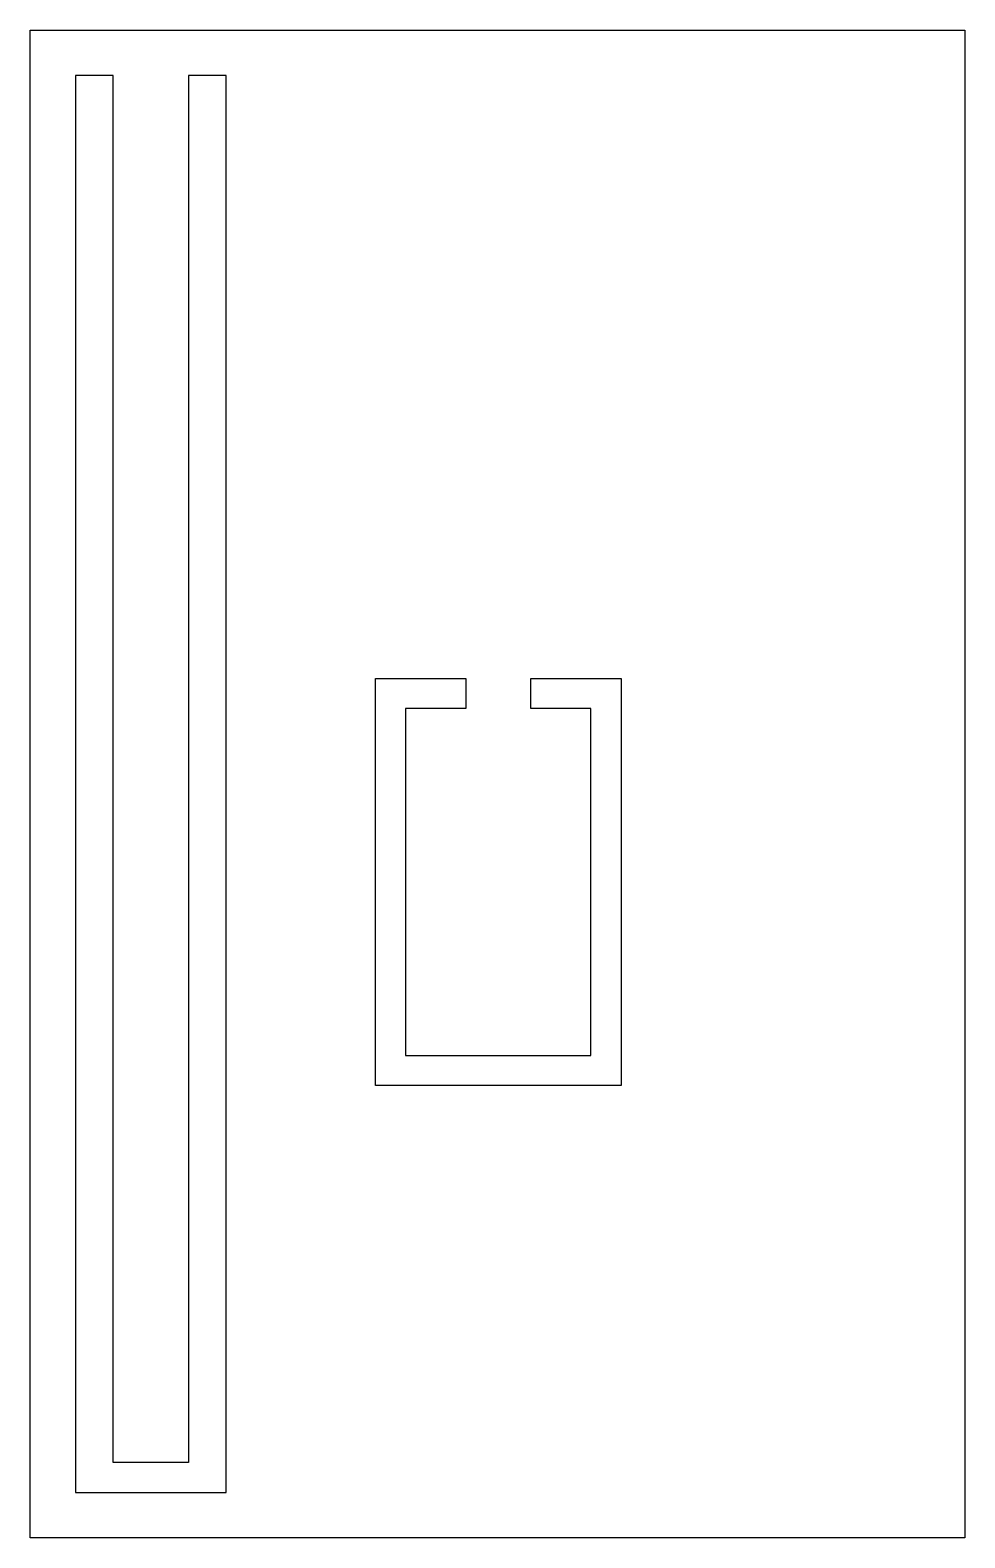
# Model space of a CAD drawing. Header units: millimetres. Extents: x 0 to 62, y 0 to 100.
import ezdxf

# ---------------------------------------------------------------- set-up
doc = ezdxf.new("R2010")
doc.units = ezdxf.units.MM

msp = doc.modelspace()

# ---------------------------------------------------------------- linework, layer by layer
for p, q in [((0, 0), (0, 100)), ((0, 100), (62, 100)), ((62, 100), (62, 0)), ((62, 0), (0, 0))]:
    msp.add_line(p, q)
at = {"elevation": 2}
msp.add_lwpolyline([(3, 3), (13, 3), (13, 97), (10.5, 97), (10.5, 5), (5.5, 5), (5.5, 97), (3, 97)], close=True, dxfattribs=at)
msp.add_lwpolyline([(28.9, 55), (24.9, 55), (24.9, 32), (37.2, 32), (37.2, 55), (33.2, 55), (33.2, 57), (39.2, 57), (39.2, 30), (22.9, 30), (22.9, 57), (28.9, 57)], close=True)

doc.saveas('drawing.dxf')
